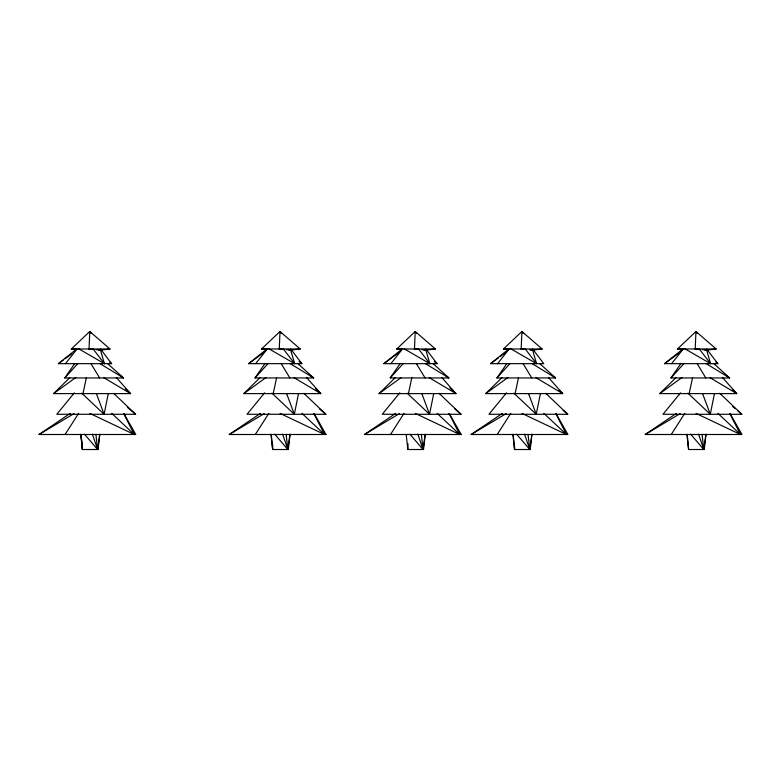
<?xml version="1.0" encoding="UTF-8"?>
<svg xmlns="http://www.w3.org/2000/svg" width="781" height="781" viewBox="0 0 781 781"><rect width="100%" height="100%" fill="white"/><g stroke="black" fill="none" stroke-linecap="round" stroke-linejoin="round"><path stroke-width="1.17" d="M272.725 444.858L272.657 449.514L288.306 449.514L290.044 434.382M425.245 434.382L423.507 449.514L407.838 449.514L407.955 443.696M512.892 434.382L514.562 449.514L514.62 446.019M89.776 349.537L89.034 348.99L89.776 331.486L110.004 348.99L99.792 350.191M280.008 349.537L279.266 348.99L280.008 331.486L300.236 348.99L290.024 350.191M415.209 349.537L414.467 348.99L415.209 331.486L435.437 348.99L425.225 350.191M521.913 349.537L521.171 348.99L521.913 331.486L542.141 348.99L531.929 350.191M695.959 349.537L695.207 348.99L695.959 331.486L716.177 348.99L705.975 350.191M99.812 434.382L98.074 449.514L82.405 449.514L80.755 434.382M531.949 434.382L530.211 449.514L514.542 449.514M705.985 434.382L704.247 449.514L688.578 449.514L686.938 434.382M99.704 434.382L97.625 449.514L84.494 434.226M289.936 434.382L287.857 449.514L274.727 434.226M425.137 434.382L423.068 449.514L409.927 434.226M531.841 434.382L529.772 449.514L516.632 434.226M705.887 434.382L703.808 449.514L690.677 434.226M81.722 393.155L104.098 414.281L108.266 393.673M271.954 393.155L294.33 414.281L298.498 393.673M407.155 393.155L429.53 414.281L433.699 393.673M513.859 393.155L536.235 414.281L540.403 393.673M687.895 393.155L710.28 414.281L714.449 393.673M82.991 393.614L86.398 377.594M273.223 393.614L276.63 377.594M408.434 393.614L411.831 377.594M515.128 393.614L518.535 377.594M689.174 393.614L692.581 377.594M65.077 434.5L78.617 413.344M255.309 434.5L268.849 413.344M390.52 434.5L404.05 413.344M497.224 434.5L510.754 413.344M671.26 434.5L684.791 413.344M107.524 363.516L123.466 377.955L64.764 377.955L74.82 363.429M297.756 363.516L313.698 377.955L254.996 377.955L265.052 363.429M432.957 363.516L448.909 377.955L390.197 377.955L400.262 363.429M539.661 363.516L555.603 377.955L496.901 377.955L506.957 363.429M713.707 363.516L729.649 377.955L670.938 377.955L681.003 363.429M65.428 363.663L76.958 349.127M255.66 363.663L267.19 349.127M390.861 363.663L402.391 349.127M497.565 363.663L509.095 349.127M671.601 363.663L683.141 349.127M74.361 392.833L56.808 414.281L135.621 414.281L113.596 393.292M264.593 392.833L247.04 414.281L325.853 414.281L303.829 393.292M399.794 392.833L382.251 414.281L461.054 414.281L439.029 393.292M506.498 392.833L488.955 414.281L567.758 414.281L545.734 393.292M680.544 392.833L662.991 414.281L741.794 414.281L719.779 393.292M64.764 377.955L77.622 363.78M254.996 377.955L267.854 363.78M390.197 377.955L403.055 363.78M496.901 377.955L509.759 363.78M670.938 377.955L683.795 363.78M116.281 377.428L130.554 393.614L53.577 393.614L69.773 377.672M306.513 377.428L320.786 393.614L243.809 393.614L260.005 377.672M441.714 377.428L455.987 393.614L379.01 393.614L395.215 377.672M548.418 377.428L562.691 393.614L485.714 393.614L501.919 377.672M722.454 377.428L736.737 393.614L659.76 393.614L675.955 377.672M100.661 349.185L111.624 363.663L58.399 363.663L76.763 348.951M290.893 349.185L301.856 363.663L248.631 363.663L266.995 348.951M426.094 349.185L437.067 363.663L383.832 363.663L402.195 348.951M532.798 349.185L543.771 363.663L490.536 363.663L508.9 348.951M706.844 349.185L717.807 363.663L664.572 363.663L682.936 348.951M58.399 363.663L63.193 360.129M65.116 358.713L71.832 353.754M248.631 363.663L263.021 353.041M383.832 363.663L398.232 353.041M490.536 363.663L498.21 358.001M500.133 356.585L504.926 353.041M664.572 363.663L678.972 353.041M53.577 393.614L75.786 377.535M243.809 393.614L266.018 377.535M379.01 393.614L401.229 377.535M485.714 393.614L507.923 377.535M659.76 393.614L681.969 377.535M123.876 413.52L135.767 434.5L39.05 434.5L70.202 413.403M314.108 413.52L325.999 434.5L229.282 434.5L260.434 413.403M449.309 413.52L461.21 434.5L364.483 434.5L395.645 413.403M556.013 413.52L567.904 434.5L471.187 434.5L502.349 413.403M730.059 413.52L741.95 434.5L645.233 434.5L676.385 413.403M39.05 434.5L74 413.618M229.282 434.5L264.232 413.618M364.483 434.5L399.433 413.618M471.187 434.5L506.137 413.618M645.233 434.5L680.173 413.618M110.004 348.99L71.296 348.99L89.776 331.486L91.084 333.458M300.236 348.99L261.528 348.99L280.008 331.486L281.316 333.458M435.437 348.99L396.728 348.99L415.209 331.486L416.517 333.458M542.141 348.99L503.433 348.99L521.913 331.486L523.221 333.458M716.177 348.99L677.469 348.99L695.959 331.486L697.267 333.458M683.414 349.224L677.469 348.99L683.277 349.595M704.813 350.054L708.387 350.191L702.392 349.644M509.378 349.224L503.433 348.99L509.241 349.595M530.777 350.054L534.341 350.191L529.547 349.751M401.483 349.175L396.728 348.99L401.375 349.468M424.073 350.054L427.637 350.191L421.652 349.644M266.282 349.175L261.528 348.99L266.175 349.468M288.872 350.054L292.436 350.191L286.451 349.644M76.05 349.175L71.296 348.99L75.942 349.468M98.64 350.054L102.204 350.191L96.219 349.644M695.207 348.99L700.001 349.429M521.171 348.99L525.955 349.429M414.467 348.99L419.26 349.429M279.266 348.99L284.05 349.429M89.034 348.99L93.818 349.429M696.047 413.432L740.476 434.5L729.805 413.52M522.001 413.432L566.44 434.5L555.769 413.52M415.297 413.432L459.736 434.5L449.065 413.52M280.096 413.432L324.525 434.5L313.864 413.52M89.864 413.432L134.293 434.5L123.632 413.52M684.888 348.814L710.583 363.663L706.424 349.322M510.842 348.814L536.537 363.663L532.388 349.322M404.138 348.814L429.833 363.663L425.684 349.322M268.937 348.814L294.632 363.663L290.483 349.322M78.705 348.814L104.4 363.663L100.251 349.322M709.968 377.653L736.737 393.614L732.363 389.553M535.922 377.653L562.691 393.614L559.196 390.373M429.218 377.653L455.987 393.614L449.876 387.932M294.017 377.653L320.786 393.614L315.544 388.743M103.785 377.653L130.554 393.614L125.311 388.743M706.141 363.634L729.649 377.955L724.768 374.363M532.105 363.634L555.603 377.955L553.651 376.52M425.401 363.634L448.909 377.955L445.98 375.798M290.2 363.634L313.698 377.955L310.77 375.798M99.968 363.634L123.466 377.955L119.561 375.075M459.287 433.055L461.21 434.5M324.076 433.055L325.999 434.5M715.943 362.247L717.807 363.663M434.265 361.544L437.067 363.663M299.064 361.544L301.856 363.663M109.76 362.247L111.624 363.663M732.539 406.413L735.321 408.766M738.094 411.128L741.794 414.281M563.13 410.347L567.758 414.281M454.571 408.766L461.054 414.281M319.37 408.766L325.853 414.281M127.283 407.194L135.621 414.281M717.905 413.383L740.476 434.5M543.869 413.383L566.44 434.5M437.165 413.383L459.736 434.5M301.964 413.383L324.525 434.5M111.732 413.383L134.293 434.5M699.444 349.185L710.583 363.663M525.408 349.185L536.537 363.663M418.704 349.185L429.833 363.663M283.503 349.185L294.632 363.663M93.271 349.185L104.4 363.663M697.306 363.936L705.819 377.955M523.27 363.936L531.783 377.955M416.566 363.936L425.079 377.955M281.365 363.936L289.878 377.955M91.133 363.936L99.646 377.955M702.529 393.478L710.28 414.281M528.493 393.478L536.235 414.281M421.789 393.478L429.53 414.281M286.578 393.478L294.33 414.281M96.346 393.478L104.098 414.281M698.575 434.119L703.808 449.514L702.07 434.382M524.539 434.119L529.772 449.514L528.034 434.382M417.835 434.119L423.068 449.514L421.33 434.382M282.624 434.119L287.857 449.514L286.129 434.382M92.392 434.119L97.625 449.514L95.897 434.382M406.198 434.382L407.838 449.514M270.987 434.382L272.657 449.514L271.28 434.382M687.231 434.382L688.598 449.514M513.185 434.382L514.562 449.514M82.405 449.514L81.048 434.382L82.425 449.514"/></g></svg>
